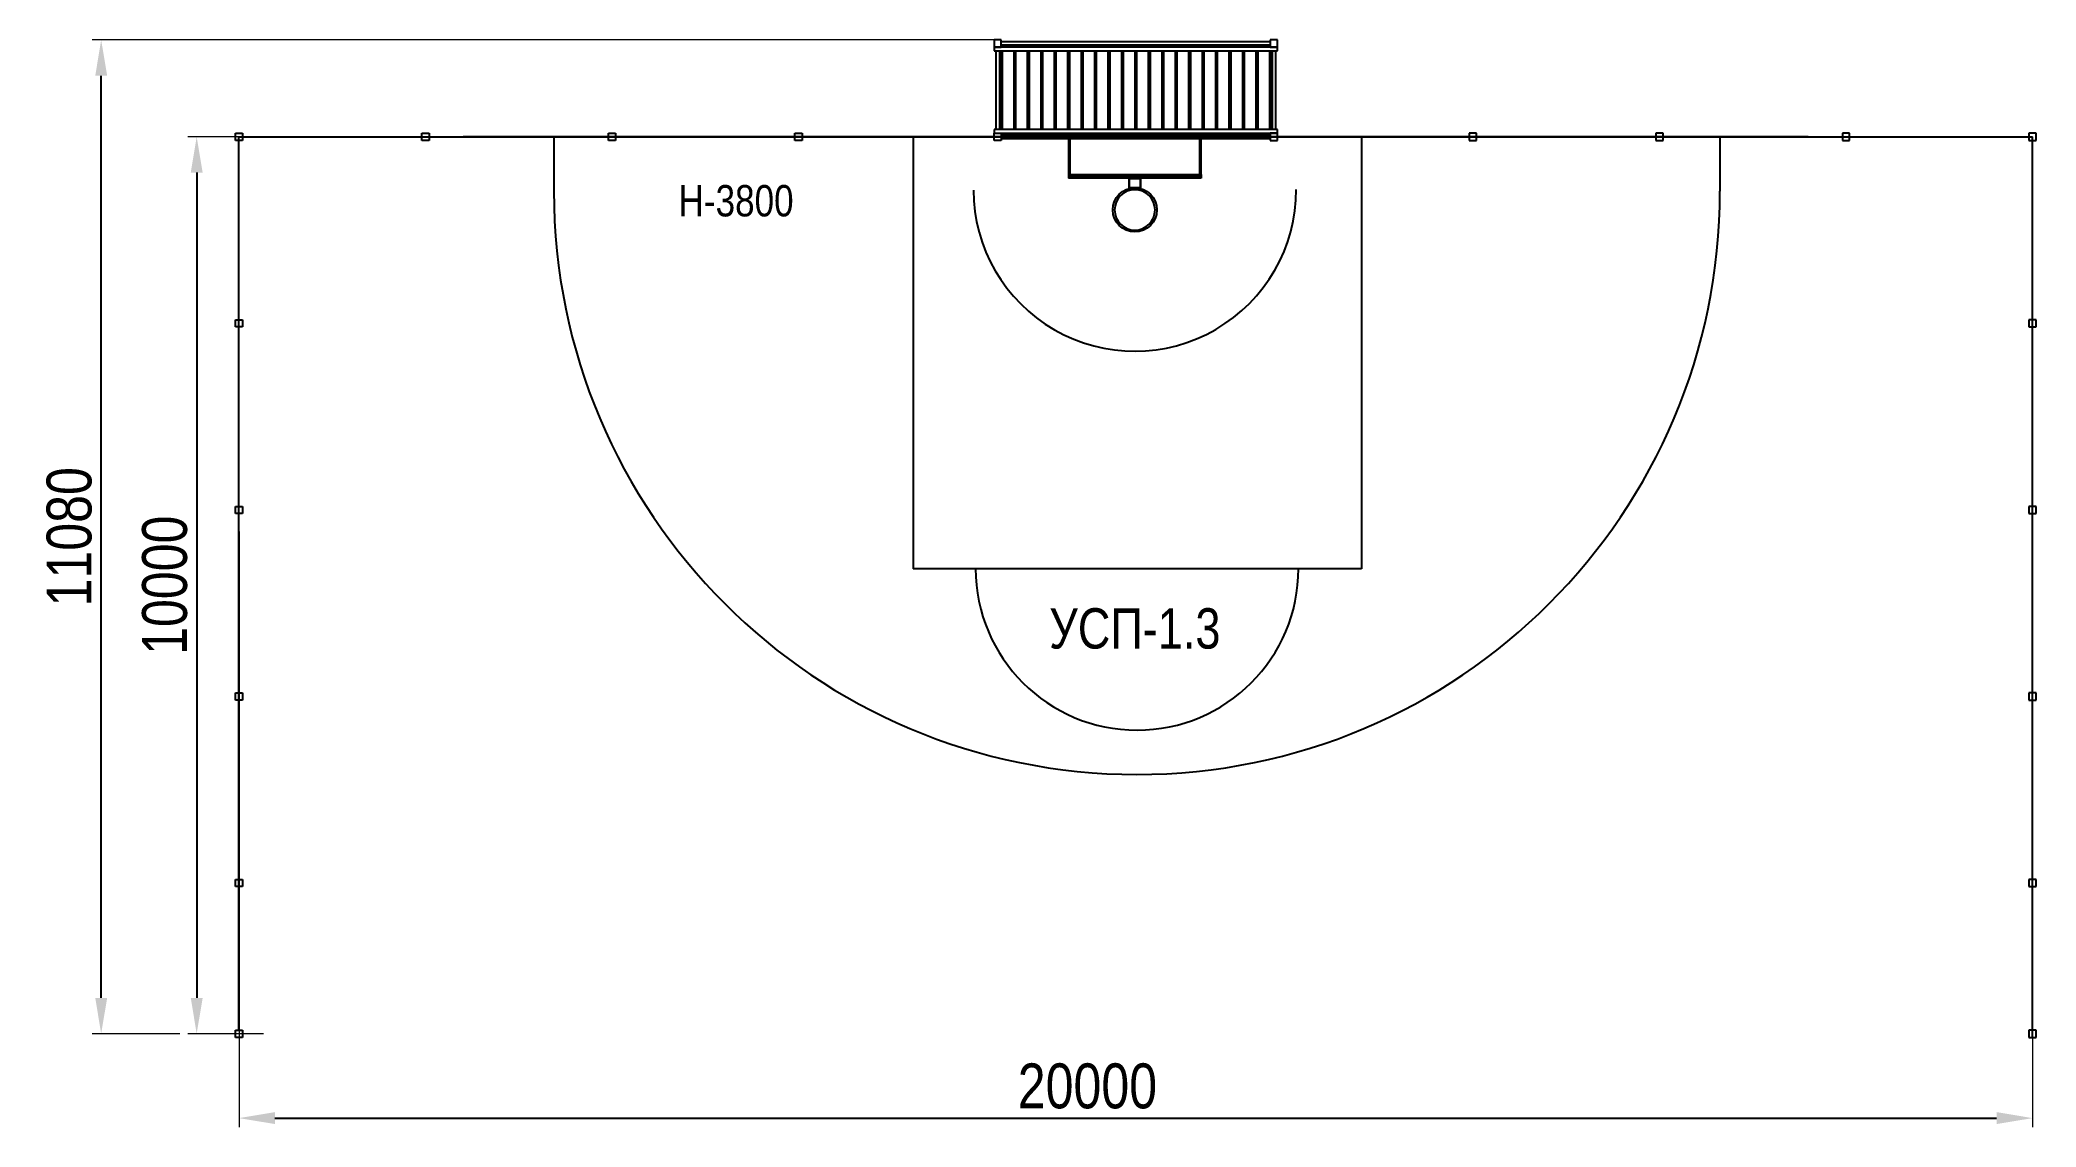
# Model space of a CAD drawing. Header units: millimetres. Extents: x -705 to 21555, y -91 to 12030.
import ezdxf

# ---------------------------------------------------------------- set-up
doc = ezdxf.new("R2010")
doc.units = ezdxf.units.MM
for name, color, linetype in [('DIKOM_АРТИКУЛ', 7, 'Continuous'), ('DIKOM_ОБЪЕКТ', 7, 'Continuous'), ('DIKOM_РАЗМЕР_ОБЪЕКТА', 7, 'Continuous')]:
    doc.layers.add(name, color=color, linetype=linetype)
doc.styles.add('style1', font='arial.ttf', dxfattribs={"width": 0.8})
doc.dimstyles.new('1-50', dxfattribs={"dimtxt": 300, "dimasz": 200, "dimexe": 100, "dimexo": 0, "dimgap": 100, "dimtad": 1, "dimdec": 0, "dimtxsty": 'style1', "dimcen": 0, "dimclrd": 7, "dimclre": 7, "dimadec": 1, "dimazin": 2, "dimtfac": 1, "dimtdec": 0, "dimtmove": 0, "dimatfit": 3, "dimfxl": 0, "dimlwd": 25, "dimlwe": 18, "dimarcsym": 0})

# ---------------------------------------------------------------- blocks, each defined once
blk = doc.blocks.new('*D0')
at = {"layer": 'Defpoints', "color": 0, "transparency": 16777216}
for p in [(21515, 8049), (1515, 6550), (21515, 9)]:
    blk.add_point(p, dxfattribs=at)
at = {"layer": 'DIKOM_РАЗМЕР_ОБЪЕКТА', "color": 7, "lineweight": 18, "transparency": 16777216}
for p, q in [((21515, 8049), (21515, -91)), ((1515, 6550), (1515, -91))]:
    blk.add_line(p, q, dxfattribs=at)
at = {"layer": 'DIKOM_РАЗМЕР_ОБЪЕКТА', "color": 7, "lineweight": 25, "transparency": 16777216}
blk.add_line((1915, 9), (21115, 9), dxfattribs=at)
at = {"layer": 'DIKOM_РАЗМЕР_ОБЪЕКТА', "color": 7, "transparency": 16777216}
for points in [[(1915, 76), (1915, -57), (1515, 9)], [(21115, 76), (21115, -57), (21515, 9)]]:
    blk.add_solid(points, dxfattribs=at)
at = {"layer": 'DIKOM_РАЗМЕР_ОБЪЕКТА', "color": 0, "transparency": 16777216, "insert": (10976, 365), "char_height": 500, "attachment_point": 5, "style": 'style1'}
blk.add_mtext('20000', dxfattribs=at)
blk = doc.blocks.new('*D1')
at = {"layer": 'Defpoints', "color": 0, "transparency": 16777216}
for p in [(1789, 10950), (1043, 950), (1789, 950)]:
    blk.add_point(p, dxfattribs=at)
at = {"layer": 'DIKOM_РАЗМЕР_ОБЪЕКТА', "color": 7, "lineweight": 18, "transparency": 16777216}
for p, q in [((1789, 10950), (943, 10950)), ((1789, 950), (943, 950))]:
    blk.add_line(p, q, dxfattribs=at)
at = {"layer": 'DIKOM_РАЗМЕР_ОБЪЕКТА', "color": 7, "lineweight": 25, "transparency": 16777216}
blk.add_line((1043, 10550), (1043, 1350), dxfattribs=at)
at = {"layer": 'DIKOM_РАЗМЕР_ОБЪЕКТА', "color": 7, "transparency": 16777216}
for points in [[(977, 10550), (1110, 10550), (1043, 10950)], [(977, 1350), (1110, 1350), (1043, 950)]]:
    blk.add_solid(points, dxfattribs=at)
at = {"layer": 'DIKOM_РАЗМЕР_ОБЪЕКТА', "color": 0, "transparency": 16777216, "insert": (688, 5950), "char_height": 500, "attachment_point": 5, "rotation": 90, "style": 'style1'}
blk.add_mtext('10000', dxfattribs=at)
blk = doc.blocks.new('*D2')
at = {"layer": 'Defpoints', "color": 0, "transparency": 16777216}
for p in [(-22, 12030), (9935, 12030), (857, 950)]:
    blk.add_point(p, dxfattribs=at)
at = {"layer": 'DIKOM_РАЗМЕР_ОБЪЕКТА', "color": 7, "lineweight": 18, "transparency": 16777216}
for p, q in [((9935, 12030), (-122, 12030)), ((857, 950), (-122, 950))]:
    blk.add_line(p, q, dxfattribs=at)
at = {"layer": 'DIKOM_РАЗМЕР_ОБЪЕКТА', "color": 7, "lineweight": 25, "transparency": 16777216}
blk.add_line((-22, 1350), (-22, 11630), dxfattribs=at)
at = {"layer": 'DIKOM_РАЗМЕР_ОБЪЕКТА', "color": 7, "transparency": 16777216}
for points in [[(-88, 11630), (45, 11630), (-22, 12030)], [(-88, 1350), (45, 1350), (-22, 950)]]:
    blk.add_solid(points, dxfattribs=at)
at = {"layer": 'DIKOM_РАЗМЕР_ОБЪЕКТА', "color": 0, "transparency": 16777216, "insert": (-377, 6490), "char_height": 500, "attachment_point": 5, "rotation": 90, "style": 'style1'}
blk.add_mtext('11080', dxfattribs=at)

msp = doc.modelspace()

# ---------------------------------------------------------------- linework, layer by layer
at = {"layer": 'DIKOM_ОБЪЕКТ'}
for p, q in [((9934.6, 12029.5), (9934.6, 11949.5)), ((10014.6, 12029.5), (9934.6, 12029.5)), ((10014.6, 11949.5), (10014.6, 12029.5)), ((13014.6, 12029.5), (13014.6, 11949.5)), ((13094.6, 12029.5), (13014.6, 12029.5)), ((13094.6, 11949.5), (13094.6, 12029.5)), ((9934.6, 11949.5), (10014.6, 11949.5)), ((13094.6, 11949.5), (9934.6, 11949.5)), ((9934.6, 11949.5), (9934.6, 11909.5)), ((9934.6, 11909.5), (13094.6, 11909.5)), ((9954.6, 11909.5), (9954.6, 11029.5)), ((9994.6, 11909.5), (9994.6, 11029.5)), ((10004.6, 11909.5), (10004.6, 11029.5)), ((13014.6, 12009.5), (10014.6, 12009.5)), ((13014.6, 11969.5), (10014.6, 11969.5)), ((10024.6, 11909.5), (10024.6, 11029.5)), ((10154.6, 11909.5), (10154.6, 11029.5)), ((10174.6, 11909.5), (10174.6, 11029.5)), ((10304.6, 11909.5), (10304.6, 11029.5)), ((10324.6, 11909.5), (10324.6, 11029.5)), ((10454.6, 11909.5), (10454.6, 11029.5)), ((10474.6, 11909.5), (10474.6, 11029.5)), ((10604.6, 11909.5), (10604.6, 11029.5)), ((10624.6, 11909.5), (10624.6, 11029.5)), ((10754.6, 11909.5), (10754.6, 11029.5)), ((10774.6, 11909.5), (10774.6, 11029.5)), ((10904.6, 11909.5), (10904.6, 11029.5)), ((10924.6, 11909.5), (10924.6, 11029.5)), ((11054.6, 11909.5), (11054.6, 11029.5)), ((11074.6, 11909.5), (11074.6, 11029.5)), ((11204.6, 11909.5), (11204.6, 11029.5)), ((11224.6, 11909.5), (11224.6, 11029.5)), ((11354.6, 11909.5), (11354.6, 11029.5)), ((11374.6, 11909.5), (11374.6, 11029.5)), ((11504.6, 11909.5), (11504.6, 11029.5)), ((11524.6, 11909.5), (11524.6, 11029.5)), ((11654.6, 11909.5), (11654.6, 11029.5)), ((11674.6, 11909.5), (11674.6, 11029.5)), ((11804.6, 11909.5), (11804.6, 11029.5)), ((11824.6, 11909.5), (11824.6, 11029.5)), ((11954.6, 11909.5), (11954.6, 11029.5)), ((11974.6, 11909.5), (11974.6, 11029.5)), ((12104.6, 11909.5), (12104.6, 11029.5)), ((12124.6, 11909.5), (12124.6, 11029.5)), ((12254.6, 11909.5), (12254.6, 11029.5)), ((12274.6, 11909.5), (12274.6, 11029.5)), ((12404.6, 11909.5), (12404.6, 11029.5)), ((12424.6, 11909.5), (12424.6, 11029.5)), ((12554.6, 11909.5), (12554.6, 11029.5)), ((12574.6, 11909.5), (12574.6, 11029.5)), ((12704.6, 11909.5), (12704.6, 11029.5)), ((12724.6, 11909.5), (12724.6, 11029.5)), ((12854.6, 11909.5), (12854.6, 11029.5)), ((12874.6, 11909.5), (12874.6, 11029.5)), ((13004.6, 11909.5), (13004.6, 11029.5)), ((13014.6, 11949.5), (13094.6, 11949.5)), ((13024.6, 11909.5), (13024.6, 11029.5)), ((13034.6, 11909.5), (13034.6, 11029.5)), ((13074.6, 11909.5), (13074.6, 11029.5)), ((13094.6, 11909.5), (13094.6, 11949.5)), ((1474.6, 10909.5), (1474.6, 10989.5)), ((1474.6, 10989.5), (1554.6, 10989.5)), ((1554.6, 10909.5), (1474.6, 10909.5)), ((1514.6, 989.5), (1514.6, 10949.5)), ((1514.6, 10949.5), (21514.6, 10949.5)), ((1554.6, 10989.5), (1554.6, 10909.5)), ((3554.6, 10909.5), (3554.6, 10989.5)), ((3554.6, 10989.5), (3634.6, 10989.5)), ((3634.6, 10909.5), (3554.6, 10909.5)), ((3634.6, 10989.5), (3634.6, 10909.5)), ((19014.6, 10949.5), (4014.6, 10949.5)), ((4014.6, 10949.5), (19014.6, 10949.5)), ((5026.6, 10949.5), (18029.7, 10949.5)), ((5026.6, 10949.5), (5026.6, 10342.3)), ((5634.6, 10909.5), (5634.6, 10989.5)), ((5634.6, 10989.5), (5714.6, 10989.5)), ((5714.6, 10909.5), (5634.6, 10909.5)), ((5714.6, 10989.5), (5714.6, 10909.5)), ((7714.6, 10909.5), (7714.6, 10989.5)), ((7714.6, 10989.5), (7794.6, 10989.5)), ((7794.6, 10909.5), (7714.6, 10909.5)), ((7794.6, 10989.5), (7794.6, 10909.5)), ((9031.6, 10949.5), (9031.6, 6134.5)), ((13094.6, 11029.5), (9934.6, 11029.5)), ((9934.6, 11029.5), (9934.6, 10989.5)), ((9934.6, 10989.5), (13094.6, 10989.5)), ((9934.6, 10909.5), (9934.6, 10989.5)), ((9934.6, 10989.5), (10014.6, 10989.5)), ((10014.6, 10909.5), (9934.6, 10909.5)), ((10014.6, 10989.5), (10014.6, 10909.5)), ((13014.6, 10969.5), (10014.6, 10969.5)), ((10014.6, 10969.5), (10014.6, 10929.5)), ((13014.6, 10969.5), (10014.6, 10969.5)), ((10014.6, 10969.5), (10014.6, 10929.5)), ((10014.6, 10929.5), (13014.6, 10929.5)), ((10014.6, 10929.5), (13014.6, 10929.5)), ((10764.6, 10929.5), (10764.6, 10529.5)), ((10784.6, 10529.5), (10784.6, 10929.5)), ((12224.6, 10929.5), (12224.6, 10529.5)), ((12244.6, 10529.5), (12244.6, 10929.5)), ((13094.6, 10989.5), (13014.6, 10989.5)), ((13014.6, 10989.5), (13014.6, 10909.5)), ((13014.6, 10929.5), (13014.6, 10969.5)), ((13014.6, 10929.5), (13014.6, 10969.5)), ((13014.6, 10909.5), (13094.6, 10909.5)), ((13094.6, 10989.5), (13094.6, 11029.5)), ((13094.6, 10909.5), (13094.6, 10989.5)), ((14032.4, 10949.5), (14032.4, 6134.5)), ((15234.6, 10989.5), (15234.6, 10909.5)), ((15314.6, 10989.5), (15234.6, 10989.5)), ((15234.6, 10909.5), (15314.6, 10909.5)), ((15314.6, 10909.5), (15314.6, 10989.5)), ((17314.6, 10989.5), (17314.6, 10909.5)), ((17394.6, 10989.5), (17314.6, 10989.5)), ((17314.6, 10909.5), (17394.6, 10909.5)), ((17394.6, 10909.5), (17394.6, 10989.5)), ((18029.7, 10949.5), (18029.7, 10342.3)), ((19394.6, 10989.5), (19394.6, 10909.5)), ((19474.6, 10989.5), (19394.6, 10989.5)), ((19394.6, 10909.5), (19474.6, 10909.5)), ((19474.6, 10909.5), (19474.6, 10989.5)), ((21474.6, 10989.5), (21474.6, 10909.5)), ((21554.6, 10989.5), (21474.6, 10989.5)), ((21474.6, 10909.5), (21554.6, 10909.5)), ((21514.6, 909.5), (21514.6, 10949.5)), ((21554.6, 10909.5), (21554.6, 10989.5)), ((10764.6, 10529.5), (10784.6, 10529.5)), ((10764.6, 10529.5), (12244.6, 10529.5)), ((10764.6, 10529.5), (10764.6, 10489.5)), ((12244.6, 10504.5), (10764.6, 10504.5)), ((12244.6, 10489.5), (10764.6, 10489.5)), ((11441.6, 10374.3), (11441.6, 10489.5)), ((11441.6, 10489.5), (11567.6, 10489.5)), ((11441.6, 10379.5), (11441.6, 10489.5)), ((11441.6, 10485.5), (11567.6, 10485.5)), ((11444.6, 10489.5), (11564.6, 10489.5)), ((11444.6, 10489.5), (11449.6, 10489.5)), ((11446.6, 10373.1), (11446.6, 10489.5)), ((11559.6, 10489.5), (11564.6, 10489.5)), ((11567.6, 10374.3), (11567.6, 10489.5)), ((11567.6, 10489.5), (11567.6, 10379.5)), ((12224.6, 10529.5), (12244.6, 10529.5)), ((12244.6, 10529.5), (12244.6, 10489.5)), ((11567.6, 10379.5), (11441.6, 10379.5)), ((11482.5, 10379.5), (11449.6, 10379.5)), ((11559.6, 10379.5), (11526.8, 10379.5)), ((1474.6, 8829.5), (1474.6, 8909.5)), ((1474.6, 8909.5), (1554.6, 8909.5)), ((1554.6, 8909.5), (1554.6, 8829.5)), ((21474.6, 8909.5), (21474.6, 8829.5)), ((21554.6, 8909.5), (21474.6, 8909.5)), ((21554.6, 8829.5), (21554.6, 8909.5)), ((1554.6, 8829.5), (1474.6, 8829.5)), ((21474.6, 8829.5), (21554.6, 8829.5)), ((1474.6, 6749.5), (1474.6, 6829.5)), ((1474.6, 6829.5), (1554.6, 6829.5)), ((1554.6, 6749.5), (1474.6, 6749.5)), ((1554.6, 6829.5), (1554.6, 6749.5)), ((21474.6, 6829.5), (21474.6, 6749.5)), ((21554.6, 6829.5), (21474.6, 6829.5)), ((21474.6, 6749.5), (21554.6, 6749.5)), ((21554.6, 6749.5), (21554.6, 6829.5)), ((14032.4, 6134.5), (9031.6, 6134.5)), ((1474.6, 4669.5), (1474.6, 4749.5)), ((1474.6, 4749.5), (1554.6, 4749.5)), ((1554.6, 4749.5), (1554.6, 4669.5)), ((21474.6, 4749.5), (21474.6, 4669.5)), ((21554.6, 4749.5), (21474.6, 4749.5)), ((21554.6, 4669.5), (21554.6, 4749.5)), ((1554.6, 4669.5), (1474.6, 4669.5)), ((21474.6, 4669.5), (21554.6, 4669.5)), ((1474.6, 2589.5), (1474.6, 2669.5)), ((1474.6, 2669.5), (1554.6, 2669.5)), ((1554.6, 2589.5), (1474.6, 2589.5)), ((1554.6, 2669.5), (1554.6, 2589.5)), ((21474.6, 2669.5), (21474.6, 2589.5)), ((21554.6, 2669.5), (21474.6, 2669.5)), ((21474.6, 2589.5), (21554.6, 2589.5)), ((21554.6, 2589.5), (21554.6, 2669.5)), ((1474.6, 909.5), (1474.6, 989.5)), ((1474.6, 989.5), (1554.6, 989.5)), ((1554.6, 909.5), (1474.6, 909.5)), ((1554.6, 989.5), (1554.6, 909.5)), ((21474.6, 989.5), (21474.6, 909.5)), ((21554.6, 989.5), (21474.6, 989.5)), ((21474.6, 909.5), (21554.6, 909.5)), ((21554.6, 909.5), (21554.6, 989.5))]:
    msp.add_line(p, q, dxfattribs=at)
msp.add_circle((11504.6, 10134.5), 246, dxfattribs=at)
at = {"layer": 'DIKOM_ОБЪЕКТ', "extrusion": (1.80755e-29, -1.06542e-44, -1)}
msp.add_circle((-11504.6, 10134.5), 225, dxfattribs=at)
at = {"layer": 'DIKOM_ОБЪЕКТ'}
for centre, radius, start, end in [((11528.1, 10342.3), 6501.6, 180, 0), ((11504.6, 10359.5), 1800, 180.13271, 0.13271), ((11529.7, 6134.5), 1800, 180, 0)]:
    msp.add_arc(centre, radius, start, end, dxfattribs=at)

# ---------------------------------------------------------------- texts
at = {"layer": 'DIKOM_АРТИКУЛ', "color": 7, "linetype": 'Continuous', "lineweight": 15, "insert": (10549.1, 5693.7), "char_height": 450, "width": 6012.174, "attachment_point": 1, "style": 'style1'}
msp.add_mtext('{\\fArial|b0|i0|c204|p34;УСП-1.3}', dxfattribs=at)
at = {"layer": 'DIKOM_РАЗМЕР_ОБЪЕКТА', "insert": (6416.8, 10412), "char_height": 350, "width": 6012.174, "attachment_point": 1, "style": 'style1'}
msp.add_mtext('H-3800', dxfattribs=at)

# ---------------------------------------------------------------- dimensions: what is measured, and where the dimension line sits
at = {"layer": 'DIKOM_РАЗМЕР_ОБЪЕКТА'}
for base, p1, p2, picture, middle in [((-21.6, 12029.5), (856.8, 949.5), (9934.6, 12029.5), '*D2', (-21.6, 6489.5)), ((1043.4, 949.5), (1788.5, 10949.5), (1788.5, 949.5), '*D1', (1043.4, 5949.5))]:
    dim = msp.add_linear_dim(base=base, p1=p1, p2=p2, angle=270, dimstyle='1-50', override={"dimtxt": 500, "dimasz": 400}, dxfattribs=at)
    dim.commit()
    dim.dimension.update_dxf_attribs({"geometry": picture, "text_midpoint": middle, "dimtype": 160})
dim = msp.add_linear_dim(base=(21514.6, 9.3), p1=(1514.6, 6549.7), p2=(21514.6, 8048.7), dimstyle='1-50', override={"dimtxt": 500, "dimasz": 400}, dxfattribs=at)
dim.commit()
dim.dimension.update_dxf_attribs({"geometry": '*D0', "text_midpoint": (10975.5, 9.3), "dimtype": 160})

doc.saveas('drawing.dxf')
